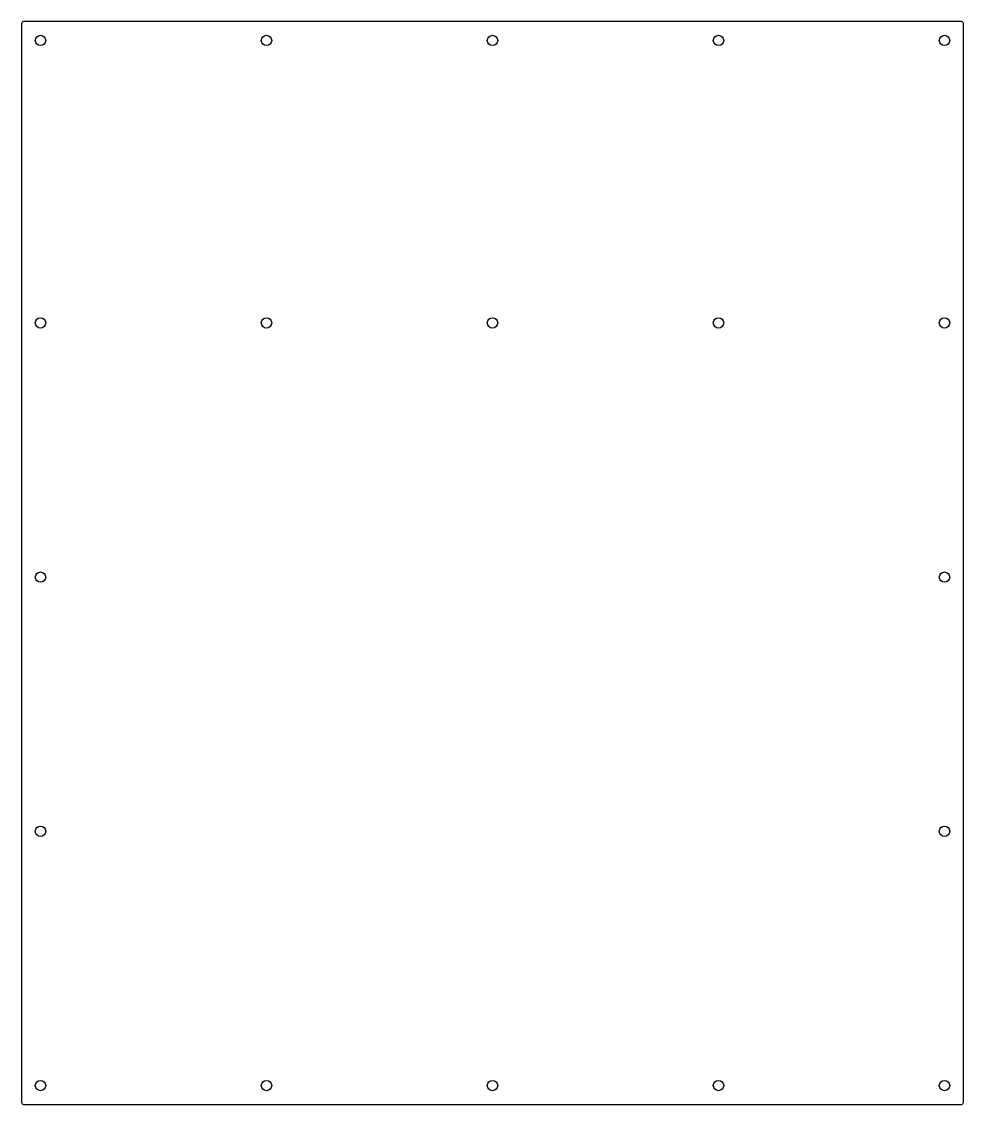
# Model space of a CAD drawing. Header units: millimetres. Extents: x -250 to 250, y -288 to 288.
import ezdxf

# ---------------------------------------------------------------- set-up
doc = ezdxf.new("R2010")
doc.units = ezdxf.units.MM

msp = doc.modelspace()

# ---------------------------------------------------------------- linework, layer by layer
at = {"color": 7, "linetype": 'Continuous', "lineweight": 25}
for p, q in [((249, 287.5), (-249, 287.5)), ((-250, 286.5), (-250, -286.5)), ((250, -286.5), (250, 286.5)), ((-249, -287.5), (249, -287.5))]:
    msp.add_line(p, q, dxfattribs=at)
for centre in [(-240, 277.5), (-120, 277.5), (0, 277.5), (120, 277.5), (240, 277.5), (-240, 127.5), (-120, 127.5), (0, 127.5), (120, 127.5), (240, 127.5), (-240, -7.5), (240, -7.5), (-240, -142.5), (240, -142.5), (-240, -277.5), (-120, -277.5), (0, -277.5), (120, -277.5), (240, -277.5)]:
    msp.add_circle(centre, 2.75, dxfattribs=at)
for centre, start, end in [((-249, 286.5), 90, 180), ((249, 286.5), 0, 90), ((-249, -286.5), 180, 270), ((249, -286.5), 270, 0)]:
    msp.add_arc(centre, 1, start, end, dxfattribs=at)

doc.saveas('drawing.dxf')
